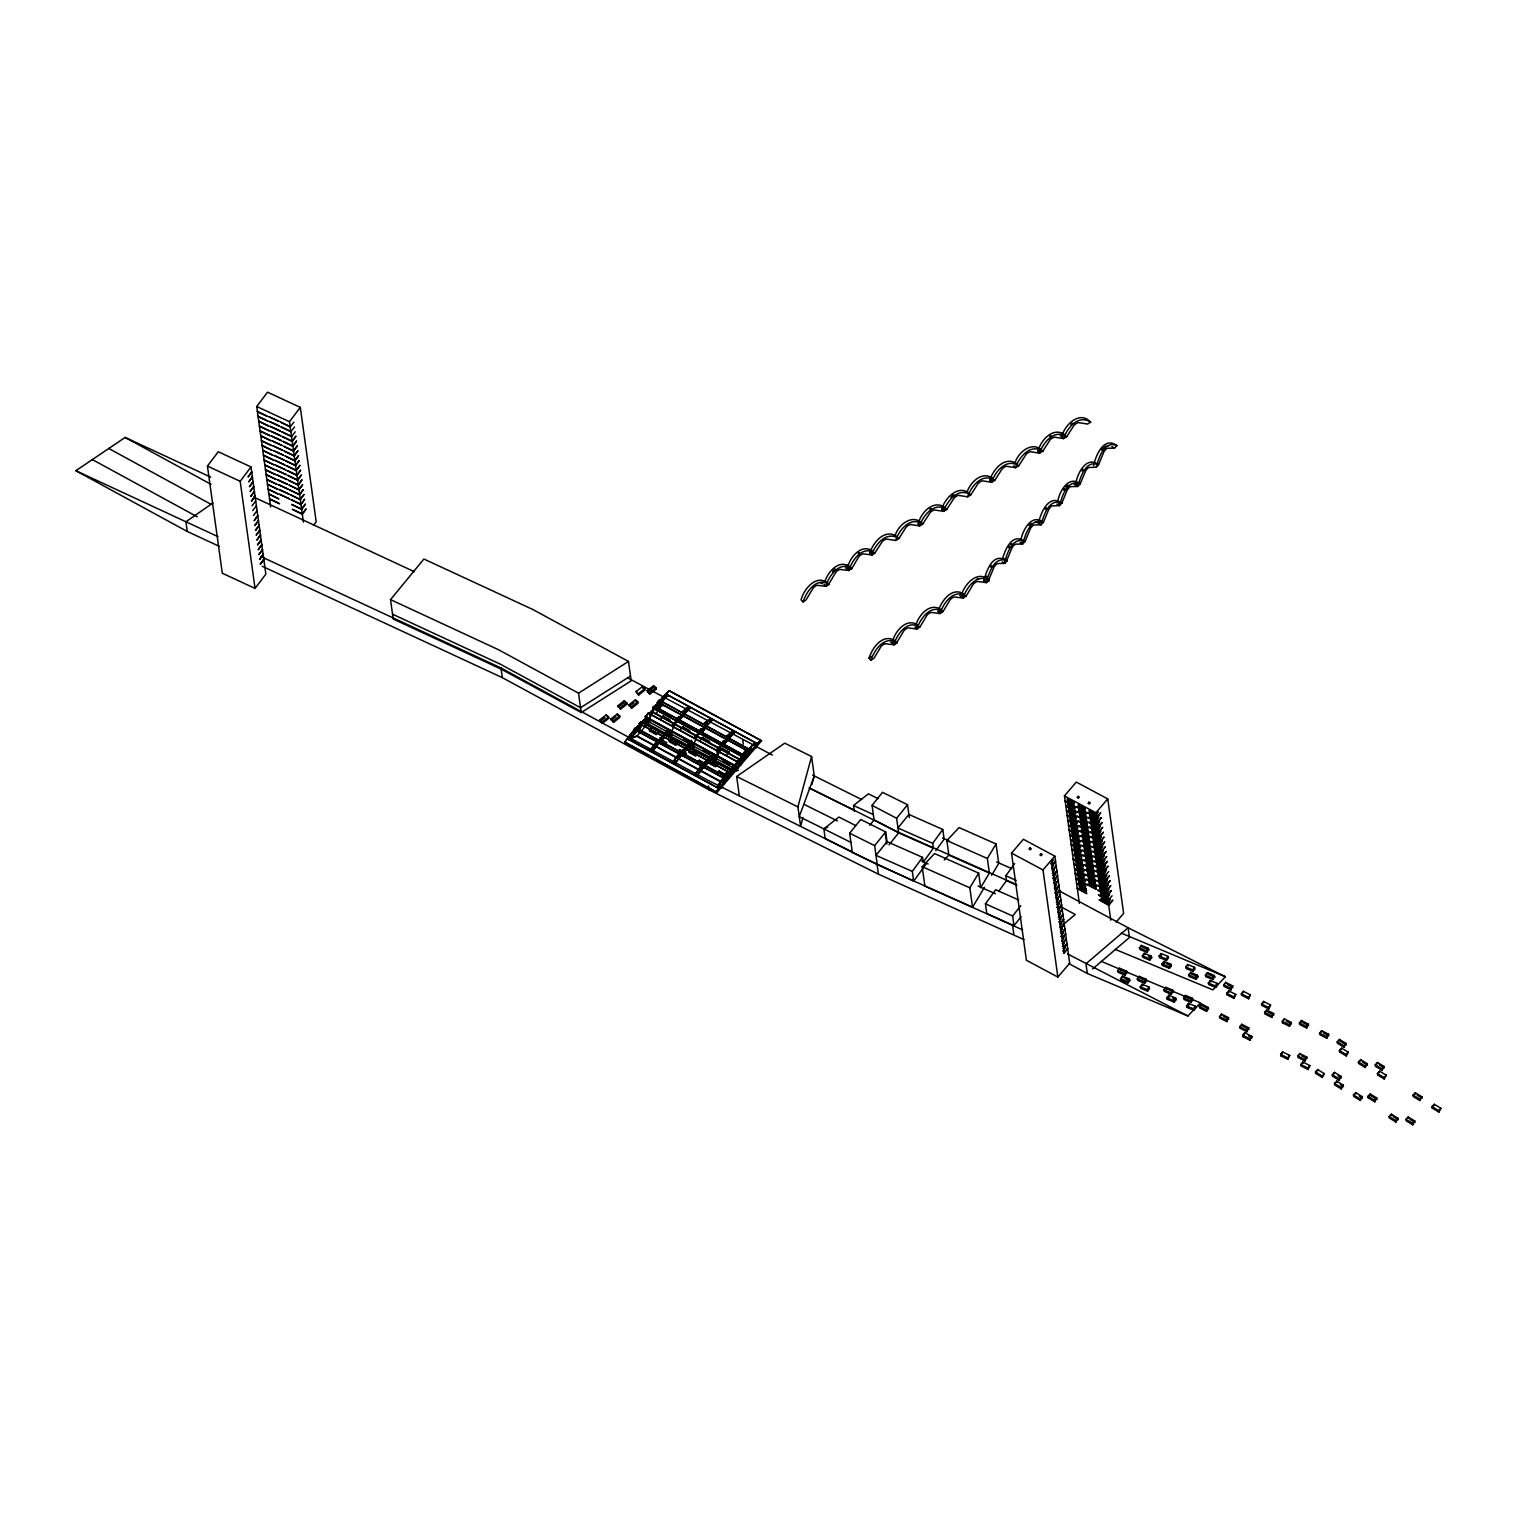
<?xml version="1.0" encoding="UTF-8"?>
<svg xmlns="http://www.w3.org/2000/svg" width="1517" height="1517" viewBox="0 0 1517 1517"><rect width="100%" height="100%" fill="white"/><g stroke="black" fill="none" stroke-linecap="round" stroke-linejoin="round"><path stroke-width="1.5" d="M802.986 817.568L800.616 826.329L797.904 806.911L811.576 756.528L784.744 743.159L736.655 776.495L739.348 795.913M850.961 842.428L799.25 816.62L814.269 775.927L811.576 756.528M811.879 784.687L814.269 775.927M1004.102 559.147L1007.023 560.911L1004.633 563.414L997.371 563.565A6.352 2.693 -58.7 0 0 994.109 566.96L988.648 580.082L986.259 582.585L977.346 581.466A6.352 3.243 -44.9 0 0 973.25 584.197L966.158 596.048L963.143 598.058L961.133 596.048C963.921 584.595 977.858 568.799 989.255 580.575L986.259 582.585L983.699 581.03C986.278 572.004 991.701 553.781 1004.463 559.356M1093.586 465.738C1095.577 455.688 1103.921 435.777 1116.91 445.619L1114.521 448.122L1107.258 448.274A6.352 2.693 -58.7 0 0 1103.997 451.668L1098.536 464.79L1096.146 467.293L1088.884 467.445A6.352 2.693 -58.7 0 0 1085.622 470.858L1080.161 483.98L1077.772 486.483L1070.509 486.635A6.352 2.693 -58.7 0 0 1067.247 490.029L1061.786 503.151C1049.024 497.595 1043.601 515.818 1041.022 524.825L1038.462 523.27C1040.472 513.22 1048.797 493.309 1061.786 503.151L1059.397 505.654L1052.134 505.806A6.352 2.693 -58.7 0 0 1048.873 509.2L1043.412 522.341L1041.022 524.825L1033.76 524.996A6.352 2.693 -58.7 0 0 1030.498 528.39L1025.037 541.512L1022.648 544.015L1015.385 544.167A6.352 2.693 -58.7 0 0 1012.123 547.561L1006.662 560.683L1004.273 563.186C1006.852 554.16 1012.275 535.956 1025.037 541.512L1021.737 542.138M1096.146 467.293C1098.725 458.267 1104.148 440.044 1116.91 445.619M983.699 581.03L986.846 576.081M1002.718 558.237C1005.164 549.913 1011.213 534.534 1022.477 539.957M1021.093 539.047C1023.065 529.528 1032.015 513.087 1043.412 522.341L1035.523 522.455M1057.842 500.686C1059.795 491.167 1068.764 474.726 1080.161 483.98L1074.055 484.473M1076.217 481.515C1078.17 471.996 1087.139 455.555 1098.536 464.79C1085.774 459.234 1080.351 477.457 1077.772 486.483L1075.212 484.928M649.693 715.474L651.4 711.132L719.399 748.109L718.394 747.559L716.669 751.863M652.139 712.042L649.181 719.399L649.674 722.888M719.115 748.45L716.214 756.111L714.716 757.817L710.828 758.329L642.544 721.713L647.74 721.409L649.238 719.703L652.462 712.004L651.419 711.151M720.423 748.658L717.219 756.661L720.423 748.658L742.723 760.775M739.215 766.085L741.415 760.567M739.31 766.237L741.718 760.226L742.78 761.079M740.827 765.118L742.439 761.117M803.081 601.946C806.323 591.535 816.677 576.612 829.078 584.348L826.082 586.377L817.208 585.278A6.352 3.224 -45.2 0 0 813.131 588.046L806.077 599.917L803.081 601.946L801.052 599.936C803.82 588.52 817.644 572.611 829.078 584.348M885.207 643.663A6.352 3.243 -44.9 0 0 881.112 646.394L874.001 658.245L870.986 660.255L868.994 658.245C872.275 647.816 882.723 632.968 895.106 640.762L892.091 642.772L890.688 642.127M870.986 660.255C874.266 649.826 884.714 634.978 897.116 642.772L894.101 644.782L885.207 643.663M989.255 580.575C976.872 572.781 966.424 587.629 963.143 598.058L954.25 596.94A6.352 3.243 -44.9 0 0 950.154 599.689L943.043 611.522L940.028 613.551L938.037 611.541C941.317 601.092 951.766 586.264 964.148 594.038L961.133 596.048L959.73 595.404M656.084 714.109L666.266 694.028L757.628 743.956M659.118 710.525L666.266 694.028M755.75 747.786L757.59 743.652M755.921 747.919L757.742 743.842L666.304 694.312M1090.704 422.162C1078.492 414.008 1067.096 427.889 1063.588 438.603L1061.71 436.517C1064.744 424.798 1079.725 410.064 1090.704 422.162L1087.575 424.058L1078.378 422.617A6.352 3.337 -41.7 0 0 1074.112 425.196L1066.716 436.706L1063.588 438.622L1054.372 437.161A6.352 3.337 -41.7 0 0 1050.124 439.74L1042.729 451.27L1039.6 453.166L1030.384 451.725A6.352 3.337 -41.7 0 0 1026.137 454.304L1018.741 465.814L1015.613 467.71L1006.397 466.269A6.352 3.337 -41.7 0 0 1002.149 468.848L994.754 480.377L991.625 482.273L982.409 480.832A6.352 3.337 -41.7 0 0 978.162 483.411L970.766 494.921C959.787 482.842 944.807 497.557 941.773 509.276L943.65 511.381C947.139 500.667 958.554 486.767 970.747 494.94L967.637 496.817L958.422 495.376A6.352 3.337 -41.7 0 0 954.174 497.955L946.779 509.484L943.65 511.381L934.434 509.94A6.352 3.337 -41.7 0 0 930.186 512.518L922.791 524.029L919.662 525.925L910.447 524.484A6.352 3.337 -41.7 0 0 906.199 527.063L898.804 538.592L895.675 540.488L886.459 539.047A6.352 3.337 -41.7 0 0 882.211 541.626L874.816 553.136L871.687 555.032L869.81 552.928C873.318 542.214 884.714 528.333 896.926 536.487M871.687 555.032C875.176 544.319 886.592 530.438 898.785 538.592M895.675 540.488C899.164 529.774 910.56 515.875 922.772 524.048C913.253 512.974 898.519 524.351 895.201 535.311M967.637 496.817C971.127 486.104 982.542 472.223 994.754 480.377L989.748 480.168C993.256 469.455 1004.652 455.574 1016.864 463.728M825.115 580.935C828.453 571.302 838.882 559.356 849.785 566.486L846.789 568.515L845.386 567.889M848.136 565.367C851.454 555.715 861.884 543.788 872.806 550.918L869.81 552.947L871.82 554.938L874.816 552.909C862.414 545.172 852.08 560.114 848.818 570.525L839.944 569.425A6.352 3.224 -45.3 0 0 835.867 572.193L828.794 584.064L825.798 586.093C829.059 575.683 839.413 560.759 851.814 568.496L858.887 556.606A6.352 3.224 -45.2 0 1 862.964 553.857L871.82 554.938M893.153 639.34C896.509 629.669 907.033 617.836 917.937 625.004M916.268 623.866C919.624 614.195 930.13 602.363 941.033 609.512M919.207 520.748C922.829 510.831 934.15 499.927 944.901 507.38L941.773 509.276L946.779 509.484C934.567 501.331 923.151 515.211 919.662 525.925L917.785 523.82L920.914 521.924M967.182 491.641C970.804 481.723 982.125 470.82 992.877 478.272L989.748 480.168L991.625 482.273C995.114 471.559 1006.529 457.66 1018.722 465.833M1015.157 462.533C1018.457 451.592 1033.191 440.214 1042.729 451.27L1037.723 451.061L1039.6 453.166C1043.089 442.452 1054.505 428.571 1066.698 436.725M1039.126 447.989C1042.767 438.072 1054.087 427.168 1064.839 434.62L1061.71 436.517L1060.25 435.834M632.722 731.801L634.808 733.204L632.741 731.801L624.682 742.249L717.029 792.443L761.572 740.789L669.225 690.595L660.976 699.28C666.153 702.143 658.245 697.118 657.923 702.238L748.241 751.332L751.275 748.355L748.241 751.332M724.424 778.43L634.106 729.336L724.424 778.43L723.097 781.179L725.903 776.704L635.585 727.629L624.682 742.249M633.784 732.654C647 716.062 627.393 741.718 635.149 730.189M641.35 724.462C636.419 736.466 617.969 744.885 636.893 735.859L724.083 783.227M641.388 724.747L629.688 739.936M655.401 708.268L656.785 705.822L649.295 713.938L663.631 697.384M652.063 747.35L654.149 748.753L652.082 747.35L649.997 750.953L652.007 752.053L652.727 750.915L650.698 749.815L652.765 751.199L662.284 739.044L660.255 737.945L659.554 739.101L661.583 740.201L659.554 739.101M650.736 750.1L656.425 741.472L655.079 744.221L657.126 745.34L655.097 744.24M656.121 744.79C669.338 728.198 649.712 753.835 657.487 742.325M663.669 736.579L654.149 748.753M676.753 720.158L678.099 717.408L680.128 718.508L678.573 719.779M677.72 720.404L679.104 717.958L671.576 725.771M678.383 756.604L682.859 751.484L678.44 756.926M685.02 748.469L683.636 750.934L685.229 749.967C696.815 732.749 689.97 741.718 683.598 750.631L685.191 749.663L681.892 751.237L683.92 752.337L681.835 750.934L682.593 750.081L684.66 751.484L674.344 764.189L672.278 762.804L675.046 763.051L673.017 761.932M686.006 748.715L674.344 764.189M686.044 749.019L684.66 751.484L682.593 750.081M699.034 731.99L701.157 728.672L703.224 730.075L701.157 728.672M699.072 732.294L701.195 728.975M700.058 732.54L701.442 730.094L693.933 738.191L701.48 730.379M695.374 774.372L701.082 765.744L694.634 775.225L696.663 776.325L697.365 775.168L695.336 774.068L697.403 775.471L708.325 760.851M700.759 769.043L702.143 766.578M708.363 761.155L698.806 773.025L696.72 771.622L698.806 773.025M721.371 744.126L723.495 740.808L725.562 742.211L723.495 740.808M721.409 744.43L723.533 741.111M722.376 744.676L723.761 742.23L716.233 750.043M728.615 771.888C723.154 774.372 731.365 778.354 726.472 775.187M728.653 772.172L726.529 775.49M745.738 757.647L756.262 745.207M990.525 567.13L991.549 565.405M1008.54 547.732L1009.563 546.006M1045.289 509.39L1046.313 507.664M1063.664 490.2L1064.687 488.474M1082.038 471.029L1083.062 469.303M972.549 907.223L969.856 887.805L978.636 873.109L934.567 853.578L922.203 866.7L924.896 886.099L972.549 907.223L984.457 887.293M978.636 873.109L980.646 887.673L989.387 873.052L987.358 858.489L996.043 843.964L959.066 827.58L946.855 840.551L948.865 855.095L944.257 859.987M991.606 875.328L998.755 863.363L996.043 843.964M912.324 871.422L922.526 857.352L887.028 841.632L875.992 855.341L912.324 871.422L913.67 881.13L852.364 852.611L849.672 833.212L860.708 819.483L885.681 831.923L887.123 842.314M932.69 843.376L942.778 829.458L908.873 814.439L897.969 827.998L932.69 843.376L933.353 848.231L923.208 862.206L922.526 857.352M913.67 881.13L926.128 863.969M935.818 850.62L944.143 839.166L942.778 829.458M1021.036 916.742L1014.001 925.73L986.79 913.537L985.443 903.829L995.664 889.758L1018.741 899.979M998.869 891.105L1006.492 880.618L1005.809 875.783L1014.645 863.609M207.431 466.079L218.258 451.744L251.007 466.952L265.873 574.09L255.046 588.425L222.297 573.217L207.431 466.079L240.179 481.287L255.046 588.425M270.652 506.962L256.714 406.518L267.542 392.182L300.309 407.371L316.2 521.829L313.488 525.413M240.179 481.287L251.007 466.952M251.689 471.806L248.086 477.021L251.746 472.185M303.419 522.151L289.482 421.707L300.309 407.371M252.353 476.66L248.75 481.875L252.41 477.04M253.036 481.496L249.433 486.729L253.092 481.894M253.699 486.35L250.096 491.584L253.756 486.748M254.382 491.205L250.779 496.438L254.439 491.603M255.046 496.059L251.443 501.293L255.103 496.457M255.728 500.913L252.069 505.749M256.392 505.768L252.751 510.603M257.075 510.622L253.415 515.458M257.757 515.477L254.135 520.71L257.795 515.856M258.421 520.331L254.818 525.546L258.478 520.71M259.104 525.185L255.482 530.4L259.142 525.565M259.767 530.021L256.164 535.254L259.824 530.419M260.45 534.875L256.828 540.109L260.488 535.273M261.114 539.73L257.511 544.963L261.171 540.128M261.796 544.584L258.174 549.818L261.834 544.982M262.46 549.438L258.857 554.672L262.517 549.837M263.143 554.293L259.521 559.526L263.181 554.672M263.806 559.147L260.203 564.381L263.863 559.526M1014.001 925.73L1012.654 916.021L1020.77 905.668M1117.574 970.747L1119.565 968.225L1126.467 971.07L1126.979 972.606L1124.988 975.128L1118.086 972.283L1117.574 970.747L1124.476 973.592L1124.988 975.128M1139.4 947.916L1141.391 945.394L1148.293 948.239L1148.805 949.756L1146.814 952.297L1139.912 949.452L1139.4 947.916L1146.302 950.761L1146.814 952.297M1120.494 978.655L1122.485 976.133L1129.388 978.977L1129.9 980.513L1127.889 983.035L1121.006 980.191L1120.494 978.655L1127.378 981.499L1127.889 983.035M1124.476 973.592L1126.467 971.07M1142.32 955.824L1144.311 953.302L1151.213 956.146L1151.725 957.663L1149.715 960.204L1142.832 957.36L1142.32 955.824L1149.203 958.668L1149.715 960.204M1146.302 950.761L1148.293 948.239M1127.378 981.499L1129.388 978.977M1149.203 958.668L1151.213 956.146M1137.276 978.882L1139.267 976.36L1146.169 979.205L1146.681 980.722L1144.69 983.263L1137.788 980.418L1137.276 978.882L1144.178 981.727L1144.69 983.263M1159.102 956.051L1161.093 953.51L1167.995 956.374L1168.507 957.891L1166.516 960.413L1159.614 957.568L1159.102 956.051L1166.004 958.896L1166.516 960.413M1159.614 957.568L1161.605 955.046L1161.093 953.51M1140.177 986.79L1142.168 984.268L1149.071 987.112L1149.583 988.629L1147.592 991.17L1140.689 988.326L1140.177 986.79L1147.08 989.634L1147.592 991.17M1144.178 981.727L1146.169 979.205M1162.003 963.959L1164.013 961.418L1170.896 964.262L1171.408 965.798L1169.417 968.32L1162.515 965.476L1162.003 963.959L1168.905 966.803L1169.417 968.32M1166.004 958.896L1167.995 956.374M1162.515 965.476L1164.525 962.954L1164.013 961.418M1147.08 989.634L1149.071 987.112M1168.905 966.803L1170.896 964.262M1163.861 989.861L1165.852 987.32L1172.755 990.184L1173.267 991.701L1171.276 994.242L1164.373 991.378L1163.861 989.861L1170.764 992.706L1171.276 994.242M1185.687 967.031L1187.678 964.49L1194.581 967.334L1195.093 968.87L1193.102 971.392L1186.199 968.548L1185.687 967.031L1192.59 969.875L1193.102 971.392M1166.782 997.769L1168.773 995.228L1175.675 998.091L1176.187 999.608L1174.196 1002.149L1167.294 999.286L1166.782 997.769L1173.684 1000.613L1174.196 1002.149M1170.764 992.706L1172.755 990.184M1167.294 999.286L1169.285 996.764L1168.773 995.228M1188.607 974.938L1190.598 972.397L1197.501 975.241L1198.013 976.777L1196.022 979.299L1189.119 976.455L1188.607 974.938L1195.51 977.782L1196.022 979.299M1192.59 969.875L1194.581 967.334M1173.684 1000.613L1175.675 998.091M1195.51 977.782L1197.501 975.241M1183.563 997.996L1185.554 995.455L1192.457 998.3L1192.969 999.836L1190.978 1002.358L1184.075 999.513L1183.563 997.996L1190.466 1000.841L1190.978 1002.358M1205.389 975.147L1207.38 972.625L1214.283 975.469L1214.795 977.005L1212.804 979.527L1205.901 976.683L1205.389 975.147L1212.292 977.991L1212.804 979.527M1186.484 1005.904L1188.475 1003.363L1195.377 1006.207L1195.889 1007.743L1193.879 1010.265L1186.996 1007.421L1186.484 1005.904L1193.367 1008.748L1193.879 1010.265M1190.466 1000.841L1192.457 998.3M1186.996 1007.421L1188.987 1004.899L1188.475 1003.363M1208.309 983.054L1210.301 980.532L1217.203 983.376L1217.715 984.912L1215.724 987.434L1208.821 984.59L1208.309 983.054L1215.212 985.898L1215.724 987.434M1212.292 977.991L1214.283 975.469M1193.367 1008.748L1195.377 1006.207M1215.212 985.898L1217.203 983.376M874.152 820.394L872.066 805.356L882.553 792.31L907.526 804.731L909.328 817.682M869.829 825.21L874.095 819.901L898.652 832.852L933.353 848.231M877.338 865.05L874.645 845.633L885.681 831.923M889.057 844.779L898.652 832.852L896.623 818.289L907.526 804.731M1199.34 1006.416L1201.35 1003.951L1208.404 1007.516L1206.603 1011.422L1199.53 1007.876L1199.34 1006.416L1206.394 1009.981L1206.603 1011.422M1223.669 984.855L1225.679 982.371L1232.752 985.936L1230.951 989.861L1223.878 986.297L1223.669 984.855L1230.742 988.42L1230.951 989.861M1206.394 1009.981L1208.404 1007.516M1226.722 993.351L1228.732 990.885L1235.805 994.45L1234.004 998.357L1226.931 994.811L1226.722 993.351L1233.795 996.916L1234.004 998.357M1230.742 988.42L1232.752 985.936M1233.795 996.916L1235.805 994.45M1219.516 1016.599L1221.526 1014.114L1228.599 1017.679L1226.798 1021.605L1219.725 1018.04L1219.516 1016.599L1226.589 1020.145L1226.798 1021.605M1241.342 993.749L1243.352 991.284L1250.425 994.849L1248.624 998.774L1241.551 995.209L1241.342 993.749L1248.415 997.314L1248.624 998.774M1241.551 995.209L1243.352 991.284M1226.589 1020.145L1228.599 1017.679M1248.415 997.314L1250.425 994.849M1239.711 1026.762L1241.721 1024.297L1248.775 1027.843L1246.974 1031.769L1239.901 1028.204L1239.711 1026.762L1246.784 1030.327L1246.974 1031.769M1261.537 1003.932L1263.547 1001.448L1270.601 1005.013L1268.8 1008.938L1261.727 1005.373L1261.537 1003.932L1268.61 1007.478L1268.8 1008.938M1242.764 1035.258L1244.774 1032.793L1251.847 1036.358L1250.027 1040.264L1242.973 1036.718L1242.764 1035.258L1249.837 1038.823L1250.027 1040.264M1246.784 1030.327L1248.775 1027.843M1242.973 1036.718L1244.774 1032.793M1264.59 1012.427L1266.6 1009.962L1273.673 1013.527L1271.853 1017.433L1264.799 1013.868L1264.59 1012.427L1271.663 1015.992L1271.853 1017.433M1268.61 1007.478L1270.601 1005.013M1249.837 1038.823L1251.847 1036.358M1271.663 1015.992L1273.673 1013.527M1282.263 1021.339L1284.273 1018.855L1291.346 1022.42L1289.526 1026.345L1282.472 1022.78L1282.263 1021.339L1289.336 1024.885L1289.526 1026.345M1282.472 1022.78L1284.273 1018.855M1289.336 1024.885L1291.346 1022.42M1299.386 1022.989L1301.396 1020.524L1308.469 1024.089L1306.668 1028.014L1299.595 1024.449L1299.386 1022.989L1306.459 1026.554L1306.668 1028.014M1280.632 1054.334L1282.623 1051.869L1289.697 1055.434L1287.895 1059.34L1280.822 1055.794L1280.632 1054.334L1287.686 1057.899L1287.895 1059.34M1280.822 1055.794L1282.623 1051.869M1306.459 1026.554L1308.469 1024.089M1287.686 1057.899L1289.697 1055.434M1297.756 1056.003L1299.766 1053.538L1306.839 1057.102L1305.018 1061.009L1297.964 1057.444L1297.756 1056.003L1304.829 1059.568L1305.018 1061.009M1319.581 1033.172L1321.591 1030.707L1328.664 1034.253L1326.844 1038.178L1319.79 1034.613L1319.581 1033.172L1326.654 1036.737L1326.844 1038.178M1300.809 1064.498L1302.819 1062.033L1309.892 1065.598L1308.071 1069.523L1301.017 1065.958L1300.809 1064.498L1307.882 1068.063L1308.071 1069.523M1304.829 1059.568L1306.839 1057.102M1326.654 1036.737L1328.664 1034.253M1307.882 1068.063L1309.892 1065.598M390.514 599.613L423.907 559.033L532.77 609.474L628.493 661.431L631.186 680.849L581.239 712.573L501.141 669.111L393.206 619.031L390.514 599.613L498.448 649.693L578.527 693.174L581.239 712.573M1096.033 814.25L1098.099 811.804L1096.241 815.71L1089.263 812.031L1089.054 810.571L1096.033 814.25L1096.241 815.71M1096.715 819.104L1098.763 816.658L1096.905 820.545L1089.927 816.886L1089.737 815.425L1096.715 819.104L1096.905 820.545M1097.379 823.959L1099.446 821.512L1097.587 825.4L1090.609 821.74L1090.401 820.28L1097.379 823.959L1097.587 825.4M1098.061 828.813L1100.109 826.367L1098.251 830.254L1091.273 826.575L1091.083 825.134L1098.061 828.813L1098.251 830.254M1098.725 833.667L1100.792 831.221L1098.934 835.108L1091.956 831.43L1091.747 829.989L1098.725 833.667L1098.934 835.108M1099.408 838.522L1101.456 836.076L1099.597 839.963L1092.619 836.284L1092.43 834.843L1099.408 838.522L1099.597 839.963M1100.072 843.376L1102.138 840.93L1100.28 844.817L1093.302 841.139L1093.093 839.697L1100.072 843.376L1100.28 844.817M1100.754 848.212L1102.802 845.784L1100.944 849.672L1093.966 845.993L1093.776 844.552L1100.754 848.212L1100.944 849.672M1101.418 853.066L1103.485 850.639L1101.626 854.526L1094.648 850.847L1094.44 849.406L1101.418 853.066L1101.626 854.526M1102.101 857.92L1104.148 855.474L1102.29 859.38L1095.312 855.702L1095.122 854.242L1102.101 857.92L1102.29 859.38M1102.764 862.775L1104.831 860.329L1102.973 864.235L1095.995 860.556L1095.786 859.096L1102.764 862.775L1102.973 864.235M1103.447 867.629L1105.495 865.183L1103.636 869.07L1096.658 865.411L1096.469 863.95L1103.447 867.629L1103.636 869.07M1104.111 872.484L1106.177 870.037L1104.319 873.925L1097.341 870.265L1097.132 868.805L1104.111 872.484L1104.319 873.925M1104.793 877.338L1106.841 874.892L1104.983 878.779L1098.005 875.1L1097.815 873.659L1104.793 877.338L1104.983 878.779M1105.457 882.192L1107.524 879.746L1105.665 883.634L1098.687 879.955L1098.479 878.514L1105.457 882.192L1105.665 883.634M1106.14 887.047L1108.187 884.601L1106.329 888.488L1099.351 884.809L1099.161 883.368L1106.14 887.047L1106.329 888.488M1106.803 891.901L1108.87 889.455L1107.012 893.342L1100.034 889.664L1099.825 888.222L1106.803 891.901L1107.012 893.342M1107.486 896.737L1109.534 894.309L1107.675 898.197L1100.697 894.518L1100.508 893.077L1107.486 896.737L1107.675 898.197M1108.15 901.591L1110.216 899.164L1108.358 903.051L1101.38 899.372L1101.171 897.931L1108.15 901.591L1108.358 903.051M1011.536 853.123L1023.387 839.28L1054.827 856.119L1069.694 963.257L1057.861 977.081L1026.402 960.261L1011.536 853.123L1042.994 869.943L1057.861 977.081M1079.364 903.355L1064.46 795.913L1076.293 782.07L1107.751 798.909L1123.623 913.367L1116.228 922.014M1042.994 869.943L1054.827 856.119M1110.804 920.193L1095.9 812.733L1107.751 798.909M1055.51 860.954L1051.546 866.017L1055.548 861.353M1056.173 865.809L1052.229 870.872L1056.23 866.207M1056.856 870.663L1052.893 875.726L1056.894 871.061M1057.52 875.518L1053.575 880.581L1057.577 875.916M1058.202 880.372L1054.258 885.435L1058.24 880.77M1058.866 885.226L1054.922 890.289L1058.923 885.606M1059.549 890.081L1055.604 895.144L1059.587 890.46M1060.212 894.935L1056.268 899.998L1060.269 895.314M1060.895 899.79L1056.951 904.834L1060.933 900.169M1061.559 904.644L1057.614 909.688L1061.616 905.023M1062.241 909.479L1058.297 914.542L1062.298 909.878M1062.905 914.334L1058.961 919.397L1062.962 914.732M1063.588 919.188L1059.643 924.251L1063.645 919.586M1064.251 924.043L1060.307 929.106L1064.308 924.441M1064.934 928.897L1060.99 933.96L1064.991 929.295M1065.598 933.751L1061.653 938.814L1065.655 934.131M1066.28 938.606L1062.336 943.669L1066.337 938.985M1066.944 943.46L1063 948.523L1067.001 943.839M1067.627 948.315L1063.682 953.359L1067.684 948.694M832.549 571.7L833.857 570.183A6.352 3.224 -45.2 0 1 835.184 568.951M719.703 787.304L717.674 786.204L719.741 787.607L730.834 774.466L728.236 774.884L729.62 772.437L746.08 754.347L729.658 772.722L639.34 723.647L640.781 721.637L641.862 722.49L640.781 721.637M645.256 716.498L734.588 765.327L645.294 716.801L648.214 713.066L737.565 761.913L648.214 713.066M652.67 707.946C655.344 709.785 650.49 707.396 654.168 706.22L744.525 755.618L654.168 706.22M657.923 702.238L659.364 700.228L749.72 749.626L659.364 700.228M634.144 729.639L635.585 727.629M639.34 723.647L640.838 721.921M645.294 716.801L648.252 713.369M652.727 708.23L654.206 706.524M637.197 726.662C642.431 728.748 635.376 727.724 637.936 725.809L640.003 727.212L637.936 725.809M656.52 704.419L654.434 708.022L656.52 704.419L658.587 705.822L656.558 704.703M637.235 726.965L646.318 717.351M661.014 699.584L669.225 690.595M628.91 737.395L647.038 716.517M661.981 699.83L657.563 705.253L662.019 700.114M667.594 696.284L665.508 694.881L667.594 696.284L668.295 695.127L666.02 697.251L663.934 695.848L665.963 696.948L656.216 707.339M648.214 719.153L646.716 720.859L642.487 721.409M722.604 787.513L718.887 788.593L627.564 738.95L636.837 736.276L650.091 720.651M658.359 732.218L658.15 730.777L656.254 734.645L649.352 730.891L651.248 727.022L651.457 728.463M660.957 718.47L663.062 716.043L669.964 719.798L670.173 721.258M690.652 707.567L680.166 718.811L678.137 717.693L678.839 716.555L680.868 717.655L678.839 716.555M657.961 742.704L659.857 738.836L660.066 740.277M684.319 711.966L679.9 717.389L684.338 712.25M670.533 731.289L669.054 732.995L664.863 733.849L670.078 733.545L671.557 731.839L674.8 724.14L673.738 723.287M671.519 731.535L671.993 735.024L670.514 736.731L669.49 736.181L670.988 734.475L670.476 730.985M672.903 740.125L678.08 742.951L677.871 741.491L675.975 745.359L669.073 741.604L670.969 737.736L671.178 739.196M680.678 729.184L682.783 726.776L689.685 730.53L689.894 731.971M679.578 749.55L677.682 753.418L679.578 749.55L686.499 753.304L684.584 757.173L684.395 755.713M677.378 756.054L679.464 757.476L677.378 756.073L672.315 763.089M674.458 759.789L676.487 760.889L674.458 759.789L678.801 753.892M706.638 724.102L702.219 729.525L706.657 724.386M692.871 743.425L691.373 745.131L687.182 745.985L692.397 745.681L693.876 743.975L697.118 736.257L696.056 735.423M692.624 750.839L697.801 753.665L697.611 752.204L695.696 756.092L688.794 752.337L690.69 748.469L690.899 749.91M693.838 743.671L694.331 747.16L692.833 748.867L691.828 748.317L693.307 746.611L692.814 743.121M700.418 739.917L702.504 737.49L709.425 741.244L709.615 742.685M697.213 762.691L699.318 760.264L706.22 764.018L706.41 765.478M704.172 763.07C709.463 766.123 700.645 762.425 706.505 761.25L707.567 762.084L705.974 763.051L707.358 760.605M704.21 763.373L713.293 753.759M730.966 732.559C738.286 729.62 715.967 744.013 732.502 731.289L734.569 732.692L723.23 744.032M728.956 736.238L724.538 741.661L728.994 736.522M712.345 761.572L717.522 764.378L717.332 762.937L715.436 766.806L708.515 763.051L710.411 759.183L710.62 760.624M711.511 758.917L715.702 758.064L711.511 758.917L734.152 770.996L738.039 770.484L646.678 720.575L642.772 721.068L710.79 758.026L714.678 757.514L715.171 761.003L713.654 756.964L709.747 757.476M715.19 755.561L713.711 757.267L709.463 757.817L710.487 758.367M720.139 750.631L722.244 748.203L729.146 751.958L729.336 753.418M714.147 760.453L715.626 758.747L715.133 755.238M727.041 754.385L729.146 751.958M716.934 773.405L719.039 770.977L725.941 774.732L724.045 778.619L723.837 777.159M745.795 752.944L747.862 754.347L745.795 752.944L743.463 754.764M753.247 744.392L748.715 749.076L755.561 742.553L753.228 744.373L755.314 745.795L753.285 744.695M729.829 773.917L730.891 774.77L721.144 785.161L719.115 784.061L723.4 777.861L716.972 787.361L719.001 788.461L627.621 738.532M745.833 753.228L743.501 755.068M717.674 786.204L716.972 787.361M723.059 780.895L727.515 775.756L723.097 781.179M751.294 748.355L746.876 753.797L751.332 748.658M741.453 760.87L756.869 744.525L754.821 743.406L756.888 744.809M950.931 497.311L952.297 495.869A6.352 3.337 -41.7 0 1 953.7 494.694M1070.888 424.532L1072.254 423.091M1068.935 963.655L1087.31 973.478L1187.906 1015.992L1200.44 1002.889L1101.418 961.437M1058.563 890.536L1128.117 927.759L1225.395 976.758L1212.879 989.861L1115.431 949.452M1337.217 1041.781L1339.454 1039.448L1346.11 1043.468L1344.081 1047.261L1337.425 1043.241L1337.217 1041.781L1343.872 1045.82L1344.081 1047.261M1315.467 1071.95L1317.704 1069.599L1324.36 1073.638L1322.331 1077.43L1315.675 1073.391L1315.467 1071.95L1322.122 1075.97L1322.331 1077.43M1315.675 1073.391L1317.704 1069.599M1339.397 1050.504L1341.635 1048.152L1348.291 1052.191L1346.262 1055.984L1339.606 1051.945L1339.397 1050.504L1346.053 1054.524L1346.262 1055.984M1343.872 1045.82L1346.11 1043.468M1339.606 1051.945L1341.635 1048.152M1322.122 1075.97L1324.36 1073.638M1346.053 1054.524L1348.291 1052.191M1332.286 1074.738L1334.524 1072.386L1341.18 1076.425L1339.151 1080.218L1332.495 1076.179L1332.286 1074.738L1338.942 1078.758L1339.151 1080.218M1332.495 1076.179L1334.524 1072.386M1334.467 1083.46L1336.705 1081.109L1343.36 1085.148L1341.331 1088.941L1334.676 1084.902L1334.467 1083.46L1341.123 1087.48L1341.331 1088.941M1338.942 1078.758L1341.18 1076.425M1358.398 1062.014L1360.635 1059.662L1367.291 1063.701L1365.262 1067.494L1358.606 1063.455L1358.398 1062.014L1365.053 1066.034L1365.262 1067.494M1341.123 1087.48L1343.36 1085.148M1365.053 1066.034L1367.291 1063.701M1375.236 1064.801L1377.474 1062.469L1384.13 1066.489L1382.082 1070.281L1375.426 1066.261L1375.236 1064.801L1381.892 1068.84L1382.082 1070.281M1353.467 1094.971L1355.705 1092.619L1362.361 1096.658L1360.332 1100.451L1353.676 1096.412L1353.467 1094.971L1360.123 1098.991L1360.332 1100.451M1377.417 1073.524L1379.655 1071.173L1386.31 1075.212L1384.263 1079.004L1377.607 1074.965L1377.417 1073.524L1384.073 1077.544L1384.263 1079.004M1381.892 1068.84L1384.13 1066.489M1377.607 1074.965L1379.655 1071.173M1360.123 1098.991L1362.361 1096.658M1384.073 1077.544L1386.31 1075.212M1367.936 1096.317L1370.173 1093.985L1376.829 1098.005L1374.781 1101.797L1368.125 1097.777L1367.936 1096.317L1374.592 1100.356L1374.781 1101.797M1368.125 1097.777L1370.173 1093.985M1374.592 1100.356L1376.829 1098.005M1389.117 1116.55L1391.354 1114.199L1398.01 1118.238L1395.981 1122.03L1389.325 1117.991L1389.117 1116.55L1395.773 1120.589L1395.981 1122.03M1413.048 1095.103L1415.285 1092.771L1421.941 1096.791L1419.912 1100.583L1413.256 1096.563L1413.048 1095.103L1419.703 1099.142L1419.912 1100.583M1395.773 1120.589L1398.01 1118.238M1419.703 1099.142L1421.941 1096.791M1405.937 1119.337L1408.174 1117.005L1414.83 1121.025L1412.801 1124.818L1406.145 1120.798L1405.937 1119.337L1412.592 1123.376L1412.801 1124.818M1412.592 1123.376L1414.83 1121.025M1432.048 1106.614L1434.286 1104.281L1440.941 1108.301L1438.912 1112.094L1432.257 1108.074L1432.048 1106.614L1438.704 1110.653L1438.912 1112.094M1432.257 1108.074L1434.286 1104.281M1438.704 1110.653L1440.941 1108.301M1038.462 523.27L1040.852 520.786M1092.581 968.984L1129.463 937.468L1128.117 927.759L1085.963 963.788L1087.31 973.478M1062.905 924.877L1075.231 914.467L1061.085 906.901M852.307 852.137L825.21 838.579L823.864 828.87L838.901 817.037L855.664 825.551M854.374 811.311L853.559 805.489L868.388 793.827L878.04 798.644M599.841 719.835L606.193 714.886L608.582 716.896L608.772 718.356L602.42 723.306L599.841 719.835L602.42 723.306M636.097 691.543L642.45 686.594L644.82 688.604L645.028 690.045L638.676 695.014L636.097 691.543L638.676 695.014M600.049 721.296L604.809 717.579M602.23 721.845L608.582 716.896M638.486 693.553L644.82 688.604M610.953 718.906L617.305 713.957L619.695 715.967L619.903 717.427L613.551 722.376L610.953 718.906L613.551 722.376M629.081 704.76L635.433 699.811L637.823 701.821L638.031 703.281L631.679 708.23L629.081 704.76L631.679 708.23M611.161 720.366L615.921 716.65M629.29 706.22L634.049 702.504M613.342 720.935L619.695 715.967M631.47 706.789L637.823 701.821M617.969 705.689L624.321 700.74L626.692 702.75L626.9 704.191L620.548 709.16L617.969 705.689L620.548 709.16M618.159 707.15L624.511 702.181L624.321 700.74M620.358 707.699L626.692 702.75M647.209 690.614L653.562 685.665L655.951 687.675L656.14 689.135L649.807 694.084L647.209 690.614L649.807 694.084M647.418 692.074L653.77 687.106L653.562 685.665M649.598 692.624L655.951 687.675M213.006 502.904L185.927 521.791L187.274 531.481L219.434 546.404M187.274 531.481L75.85 470.706L125.171 437.446L210.749 477.153M987.245 578.546L984.249 580.575L986.259 582.585C988.819 573.559 994.242 555.336 1007.023 560.911M868.994 658.245L871.991 656.235M578.527 693.174L628.493 661.431M630.522 675.994L580.556 707.718L500.477 664.256L392.524 614.176M656.823 706.126L655.192 706.789M656.254 707.643L665.963 696.948M638.941 726.359L640.572 725.695L638.998 726.662L640.383 724.197M687.846 707.017L689.913 708.42L687.846 707.017L681.683 712.364L683.276 711.397L685.362 712.819L683.276 711.397M686.31 708.287C691.828 710.468 683.2 707.927 687.884 707.32L688.623 706.448M689.894 708.117L678.535 719.475M679.142 718.243L677.511 718.925M662.872 737.527L661.279 738.495L662.664 736.029L661.317 738.798L662.91 737.831L660.255 737.945L662.284 739.044M660.293 738.248L668.637 729.487M700.854 731.611L712.933 719.399L700.892 731.896M730.947 732.54L733.28 730.72M734.531 732.389L723.192 743.747M723.799 742.515L722.168 743.178M705.936 762.767L707.51 761.799M869.81 552.928L872.939 551.031M1037.723 451.061L1040.852 449.165M1104.698 446.719L1105.874 446.131M823.864 828.87L827.751 827.144M718.944 788.157L722.661 787.095M1058.487 503.777L1061.786 503.151M643.815 721.637L647.702 721.125L648.176 724.595L646.678 720.556L648.157 718.849L648.65 722.339M665.11 733.204L669.016 732.692L669.49 736.181M666.134 733.754L670.021 733.261L670.514 736.731M687.429 745.34L691.335 744.828L691.828 748.317M688.453 745.89L692.359 745.378L692.833 748.867M736.997 769.65L733.09 770.162L728.274 775.187L729.62 772.437L639.302 723.344M738.002 770.2L734.114 770.712L711.795 758.576M976.815 579.096L978.655 578.982M1107.372 445.77L1109.022 445.751M961.133 596.048L966.158 596.048C953.757 588.274 943.309 603.102 940.028 613.551L931.135 612.413A6.352 3.243 -44.9 0 0 927.039 615.162L919.947 627.014L916.932 629.024L908.019 627.905A6.352 3.243 -44.9 0 0 903.942 630.636L896.831 642.487L893.816 644.497C897.097 634.068 907.545 619.22 919.947 627.014L914.922 627.014L916.932 629.024C920.212 618.595 930.661 603.747 943.043 611.522L938.037 611.541M820.507 583.059L822.65 583.742M1225.395 976.758L1121.272 933.088M1148.805 949.756L1141.903 946.911L1141.391 945.394M1214.795 977.005L1207.892 974.142L1207.38 972.625M1148.274 956.241L1151.725 957.663M1166.251 963.655L1171.408 965.798M1198.013 976.777L1191.11 973.933L1190.598 972.397M1126.979 972.606L1120.077 969.761L1119.565 968.225M1141.505 978.598L1146.681 980.722M1192.969 999.836L1186.066 996.991L1185.554 995.455M1124.723 978.37L1129.9 980.513M1172.736 998.186L1176.187 999.608M1080.161 483.98C1067.399 478.405 1061.976 496.628 1059.397 505.654L1056.837 504.099M1043.412 522.341C1030.65 516.766 1025.227 534.989 1022.648 544.015L1020.088 542.46M942.569 838.029L949.054 840.892M996.593 861.959L1011.706 868.653M946.855 840.551L987.358 858.489M1005.809 875.783L1016.2 880.391M1016.333 884.525L898.576 832.359L809.035 787.854L854.299 810.306M948.865 855.095L989.387 873.052M1006.492 880.618L1016.883 885.226M921.71 861.087L928.195 863.969M978.048 886.042L995.38 893.722M922.203 866.7L969.856 887.805M260.943 556.587L500.989 667.954L707.68 780.155L877.091 864.462L1022.648 929.902M262.289 566.296L502.336 677.644L709.027 789.845L878.438 874.171L1023.994 939.611M985.443 903.829L1012.654 916.021M853.559 805.489L873.337 814.572M256.714 406.518L289.482 421.707M257.397 411.354L267.447 416.379L257.435 411.752M290.145 426.561L280.152 421.916L290.202 426.941L293.862 422.105M258.061 416.208L268.111 421.233L258.118 416.606M290.828 431.416L280.816 426.77L290.866 431.795L294.526 426.96M258.743 421.062L268.793 426.087L258.781 421.461M291.492 436.27L281.498 431.624L291.548 436.649L295.208 431.814M259.407 425.917L269.457 430.942L259.464 426.315M260.09 430.771L270.14 435.796L260.128 431.15M260.753 435.626L270.803 440.651L260.81 436.005M261.436 440.48L271.486 445.505L261.474 440.859M262.1 445.334L272.15 450.359L262.157 445.714M262.782 450.189L272.832 455.214L262.839 450.568M263.446 455.043L273.496 460.068L263.503 455.422M264.129 459.879L274.179 464.904L264.186 460.277M264.792 464.733L274.842 469.758L264.849 465.131M265.475 469.587L275.525 474.612L265.532 469.986M266.139 474.442L276.189 479.467L266.196 474.84M266.821 479.296L276.871 484.321L266.878 479.694M267.485 484.151L277.535 489.176L267.542 484.53M268.168 489.005L278.218 494.03L268.225 489.384M268.831 493.859L278.881 498.884L268.888 494.239M269.514 498.714L279.564 503.739L269.571 499.093M253.604 497.045L414.463 571.738M75.85 470.706L218.088 536.696M628.266 678.194L772.418 755.106M812.676 775.13L861.694 799.554M804.503 804.579L837.403 820.944M736.655 776.495L797.904 806.911M849.672 833.212L874.645 845.633M1227.651 984.723L1232.961 987.396M1323.564 1033.039L1328.854 1035.713M1308.678 1025.53L1301.605 1021.984L1301.396 1020.524M1273.863 1014.968L1266.79 1011.403L1266.6 1009.962M1286.245 1021.206L1291.536 1023.861M1208.613 1008.957L1201.54 1005.392L1201.35 1003.951M1223.498 1016.466L1228.789 1019.14M1248.984 1029.303L1241.911 1025.739L1241.721 1024.297M1301.738 1055.87L1307.028 1058.544M1248.51 1036.016L1252.037 1037.799M1187.906 1015.992L1067.589 953.946M1042.729 451.27C1030.517 443.116 1019.121 456.996 1015.613 467.71L1013.735 465.624M872.066 805.356L896.623 818.289M1064.46 795.913L1095.9 812.733M1065.124 800.748L1074.776 806.285L1065.181 801.147M1065.806 805.603L1075.458 811.14L1065.844 806.001M1066.47 810.457L1076.122 815.994L1066.527 810.855M1067.153 815.312L1076.805 820.83L1067.191 815.71M1067.816 820.166L1077.468 825.684L1067.873 820.564M1068.499 825.02L1078.151 830.539L1068.537 825.4M1069.163 829.875L1078.815 835.393L1069.22 830.254M1069.845 834.729L1079.497 840.247L1069.883 835.108M1070.509 839.584L1080.161 845.102L1070.566 839.963M1071.192 844.438L1080.844 849.956L1071.23 844.817M1071.855 849.273L1081.507 854.811L1071.912 849.672M1072.538 854.128L1082.19 859.665L1072.595 854.526M1073.202 858.982L1082.854 864.519L1073.259 859.38M1104.66 875.821L1095.046 870.682L1104.698 876.2L1108.699 871.535M1073.884 863.837L1083.536 869.355L1073.941 864.235M1074.548 868.691L1084.2 874.209L1074.605 869.089M1075.231 873.545L1084.883 879.064L1075.288 873.925M1075.894 878.4L1085.546 883.918L1075.951 878.779M1076.577 883.254L1086.229 888.772L1076.634 883.634M1108.017 900.074L1098.422 894.935L1108.074 900.472L1112.075 895.788M1077.241 888.109L1086.893 893.627L1077.298 888.488M669.281 690.899L761.572 740.789M657.885 701.954L748.203 751.029M656.69 702.599L662.929 705.974M665.129 713.9L671.348 717.294M681.721 722.926L694.179 729.696M700.418 733.09L710.79 738.722L700.551 733.261M714.943 740.979L727.402 747.748M731.554 750.005L746.08 757.893M659.042 710.696L671.5 717.465M677.72 720.84L696.417 731.004M715.095 741.149L721.315 744.544M731.687 750.175L746.231 758.083M651.115 711.492L719.153 748.734M720.12 749L742.477 761.42M648.176 718.849L738.514 768.228M683.598 739.234L688.775 742.041M703.319 749.948L710.221 753.702M723.04 760.681L729.942 764.435M733.849 771.338L732.806 770.503M733.602 771.774L709.804 759.145L730.094 770.162M649.143 729.449L656.046 733.204M668.864 740.163L675.786 743.918M688.585 750.877L695.507 754.632M708.325 761.591L715.228 765.345M640.534 725.391L639.529 724.842L640.572 725.695M662.91 737.831L661.848 736.978M707.567 762.084L706.505 761.25M661.583 739.765L666.759 742.59L664.863 746.459L664.674 744.999M702.959 763.601L699.318 760.264M726.15 776.192L719.229 772.437L719.039 770.977M635.623 727.913L725.941 777.007M657.752 741.244L662.948 744.07M636.837 736.276L724.007 783.663M629.764 735.233L631.831 736.617L629.802 735.517M624.644 741.946L717.029 792.443M125.171 437.446L211.091 484.378M108.807 448.501L211.375 504.497M92.366 459.575L197.305 516.823M1346.319 1044.929L1339.663 1040.89L1339.454 1039.448M1379.332 1064.915L1384.319 1067.949M1362.513 1062.128L1367.5 1065.143M1417.162 1095.217L1422.15 1098.251M1338.051 1075.856L1341.388 1077.866M1370.363 1095.426L1377.019 1099.465M1410.052 1119.451L1415.039 1122.485M1340.232 1084.579L1343.569 1086.589M1359.232 1096.089L1362.569 1098.099M1393.213 1116.664L1398.219 1119.679M1111.961 446.567L1114.521 448.122M1002.073 561.859L1004.633 563.414M986.088 578.527L988.648 580.082M653.77 687.106L656.14 689.135M624.511 702.181L626.9 704.191M608.772 718.356L606.193 714.886M824.053 584.367L826.082 586.377M894.821 640.477L897.116 642.772M891.806 642.487L894.101 644.782M1210.301 980.532L1210.813 982.049M1187.678 964.49L1188.19 966.026M1165.852 987.32L1166.364 988.856M1144.311 953.302L1144.823 954.819M1142.168 984.268L1142.699 985.785M1139.267 976.36L1139.779 977.877M1122.485 976.133L1122.997 977.65M1415.285 1092.771L1415.494 1094.212M1408.174 1117.005L1408.383 1118.446M1391.354 1114.199L1391.563 1115.659M1377.474 1062.469L1377.664 1063.91M1360.635 1059.662L1360.844 1061.123M1355.705 1092.619L1355.914 1094.06M1336.705 1081.109L1336.913 1082.55M1321.591 1030.707L1321.781 1032.148M1302.819 1062.033L1303.008 1063.493M1299.766 1053.538L1299.955 1054.979M1263.547 1001.448L1263.737 1002.908M1228.732 990.885L1228.941 992.327M1225.679 982.371L1225.888 983.831M1221.526 1014.114L1221.735 1015.575M1012.446 924.441L1013.792 934.15M885.075 831.657L886.8 844.135M877.091 864.462L878.438 874.171M742.742 740.334L743.292 744.202M735.309 731.82L734.569 732.673L732.502 731.289M727.951 740.315L724.197 744.297M728.046 772.324L728.236 773.765M722.244 748.203L722.433 749.663M721.144 785.161L719.115 784.061M716.157 755.807L716.65 759.296M706.107 725.903L694.919 738.457M709.387 761.705L705.614 765.687M702.504 737.49L702.712 738.931M708.496 785.977L709.027 789.845M704.116 766.445L704.324 767.886M691.98 742.173L680.792 754.707M683.295 716.043L679.54 720.025M682.783 726.776L682.991 728.217M661.45 701.65L650.262 714.185M663.062 716.043L663.27 717.503M664.73 737.433L660.976 741.415M647.323 717.901L636.154 730.454M642.45 686.594L642.639 688.035M635.433 699.811L635.642 701.252M617.305 713.957L617.514 715.417M500.989 667.954L502.336 677.644M1049.65 436.479A6.352 3.337 -41.7 0 1 1051.016 435.644M929.712 509.238A6.352 3.337 -41.7 0 1 931.078 508.423M858.205 553.383A6.352 3.224 -45.3 0 1 859.513 552.491M1101.437 450.113A6.352 2.693 -58.7 0 1 1103.542 447.572M1065.749 487.033A6.352 2.693 -58.7 0 1 1067.949 485.08M1029 525.394A6.352 2.693 -58.7 0 1 1031.2 523.441M1010.625 544.565A6.352 2.693 -58.7 0 1 1011.687 543.484M295.834 436.27L292.174 441.125L282.162 436.479L292.231 441.504L295.834 436.27M296.498 441.125L292.838 445.96L282.845 441.333L292.895 446.358L296.498 441.125M297.18 445.979L293.521 450.814L283.508 446.188L293.577 451.213L297.18 445.979M297.844 450.833L294.184 455.669L284.191 451.042L294.241 456.067L297.844 450.833M298.527 455.688L294.867 460.523L284.855 455.896L294.924 460.921L298.527 455.688M299.19 460.542L295.531 465.378L285.537 460.732L295.587 465.776L299.19 460.542M299.873 465.397L296.213 470.232L286.201 465.586L296.27 470.611L299.873 465.397M300.537 470.251L296.877 475.086L286.884 470.441L296.934 475.466L300.537 470.251M301.219 475.105L297.56 479.941L287.566 475.295L297.616 480.32L301.219 475.105M301.883 479.941L298.223 484.795L288.23 480.149L298.28 485.175L301.883 479.941M302.566 484.795L298.906 489.65L288.913 485.004L298.963 490.029L302.566 484.795M303.229 489.65L299.57 494.485L289.576 489.858L299.626 494.883L303.229 489.65M303.912 494.504L300.252 499.34L290.259 494.713L300.309 499.738L303.912 494.504M304.576 499.358L300.916 504.194L290.923 499.567L300.973 504.592L304.576 499.358M305.258 504.213L301.599 509.048L291.605 504.421L301.655 509.447L305.258 504.213M305.922 509.067L302.262 513.903L292.269 509.257L302.319 514.301L305.922 509.067M1029.929 847.965L1028.981 849.084L1030.308 849.804L1031.257 848.686L1029.929 847.965M1078.056 796.368L1077.089 797.487L1078.416 798.207L1079.383 797.089L1078.056 796.368M1040.871 853.824L1039.903 854.943L1041.231 855.645L1042.198 854.526L1040.871 853.824M1088.978 802.209L1088.011 803.327L1089.339 804.048L1090.306 802.929L1088.978 802.209M1100.565 812.903L1096.563 817.587L1086.968 812.448L1096.62 817.966L1100.565 812.903M1101.247 817.758L1097.246 822.442L1087.651 817.303L1097.303 822.821L1101.247 817.758M1101.911 822.612L1097.91 827.296L1088.315 822.157L1097.967 827.675L1101.911 822.612M1102.594 827.467L1098.592 832.15L1088.997 827.012L1098.649 832.53L1102.594 827.467M1103.257 832.321L1099.275 836.986L1089.661 831.866L1099.313 837.384L1103.257 832.321M1103.94 837.175L1099.939 841.84L1090.344 836.72L1099.996 842.238L1103.94 837.175M1104.604 842.03L1100.621 846.695L1091.007 841.556L1100.659 847.093L1104.604 842.03M1105.286 846.884L1101.285 851.549L1091.69 846.41L1101.342 851.947L1105.286 846.884M1105.95 851.739L1101.968 856.403L1092.354 851.265L1102.006 856.783L1105.95 851.739M1106.633 856.593L1102.631 861.258L1093.036 856.119L1102.688 861.637L1106.633 856.593M1107.296 861.428L1103.314 866.112L1093.7 860.973L1103.352 866.491L1107.296 861.428M1107.979 866.283L1103.978 870.967L1094.383 865.828L1104.035 871.346L1107.979 866.283M1109.325 875.992L1105.324 880.675L1095.729 875.537L1105.381 881.055L1109.325 875.992M1110.008 880.846L1106.007 885.511L1096.393 880.391L1106.045 885.909L1110.008 880.846M1110.672 885.7L1106.67 890.365L1097.075 885.245L1106.727 890.763L1110.672 885.7M1111.354 890.555L1107.353 895.22L1097.739 890.081L1107.391 895.618L1111.354 890.555M1112.701 900.264L1108.699 904.928L1099.104 899.79L1108.737 905.308L1112.701 900.264M642.355 725.012L638.695 729.582L642.355 725.012M660.938 703.604L657.259 708.192L660.938 703.604M669.623 729.734L658.511 742.875L669.623 729.734M683.731 713.483L672.638 726.624L683.731 713.483M708.591 720.12L705.614 723.552C713.237 724.69 695.469 726.207 710.203 719.437C709.235 716.422 710.866 724.481 708.591 720.12M687.011 749.265L683.333 753.854L687.011 749.265M705.595 727.876L701.916 732.446L705.595 727.876M705.177 763.62L700.759 769.043L705.177 763.62M714.26 754.006L703.167 767.147L714.26 754.006M728.388 737.755L717.276 750.877L728.388 737.755M727.591 771.319L723.912 775.908L727.591 771.319M746.174 749.929L742.496 754.518L746.174 749.929M747.179 750.479L724.936 776.457L747.179 750.479M760.567 740.239L716.024 791.893L760.567 740.239M1052.969 859.968L1051.072 863.837L1052.969 859.968M1053.632 864.823L1051.736 868.691L1053.632 864.823M1054.315 869.677L1052.419 873.545L1054.315 869.677M1054.979 874.532L1053.082 878.4L1054.979 874.532M1055.661 879.386L1053.765 883.254L1055.661 879.386M1056.325 884.221L1054.429 888.09L1056.325 884.221M1057.008 889.076L1055.111 892.944L1057.008 889.076M1057.671 893.93L1055.775 897.799L1057.671 893.93M1058.354 898.785L1056.458 902.653L1058.354 898.785M1059.018 903.639L1057.121 907.507L1059.018 903.639M1059.7 908.493L1057.804 912.362L1059.7 908.493M1060.364 913.348L1058.468 917.216L1060.364 913.348M1061.047 918.202L1059.15 922.071L1061.047 918.202M1061.71 923.057L1059.814 926.925L1061.71 923.057M1062.393 927.911L1060.497 931.779L1062.393 927.911M1063.057 932.746L1061.16 936.615L1063.057 932.746M1063.739 937.601L1061.843 941.469L1063.739 937.601M1064.403 942.455L1062.507 946.324L1064.403 942.455M1065.086 947.31L1063.189 951.178L1065.086 947.31M851.814 568.496L848.818 570.525L846.789 568.515L851.814 568.496M278.768 421.271L268.774 416.644L278.768 421.271M279.431 426.125L269.438 421.498L279.431 426.125M280.114 430.98L270.121 426.353L280.114 430.98M280.797 435.834L270.785 431.207L280.797 435.834M281.46 440.689L271.467 436.043L281.46 440.689M282.143 445.543L272.131 440.897L282.143 445.543M282.807 450.397L272.813 445.751L282.807 450.397M283.489 455.252L273.477 450.606L283.489 455.252M284.153 460.106L274.16 455.46L284.153 460.106M284.836 464.96L274.824 460.315L284.836 464.96M285.499 469.796L275.506 465.169L285.499 469.796M286.182 474.65L276.17 470.023L286.182 474.65M286.846 479.505L276.853 474.878L286.846 479.505M287.528 484.359L277.516 479.732L287.528 484.359M288.192 489.214L278.199 484.568L288.192 489.214M288.875 494.068L278.863 489.422L288.875 494.068M289.538 498.922L279.545 494.277L289.538 498.922M1074.188 802.569L1067.209 798.89L1067.418 800.331L1074.377 804.01L1074.188 802.569M1085.11 808.409L1078.132 804.731L1078.34 806.172L1085.319 809.85L1085.11 808.409M1074.851 807.404L1067.873 803.745L1068.082 805.186L1075.06 808.864L1074.851 807.404M1085.774 813.264L1078.815 809.585L1079.004 811.026L1085.982 814.705L1085.774 813.264M1075.534 812.259L1068.556 808.599L1068.764 810.04L1075.724 813.719L1075.534 812.259M1086.456 818.118L1079.478 814.439L1079.687 815.881L1086.665 819.559L1086.456 818.118M1076.198 817.113L1069.22 813.453L1069.428 814.894L1076.406 818.573L1076.198 817.113M1087.12 822.972L1080.161 819.294L1080.351 820.735L1087.329 824.414L1087.12 822.972M1076.88 821.967L1069.902 818.289L1070.111 819.749L1077.07 823.428L1076.88 821.967M1087.803 827.808L1080.825 824.148L1081.033 825.589L1088.011 829.268L1087.803 827.808M1077.544 826.822L1070.566 823.143L1070.774 824.603L1077.753 828.263L1077.544 826.822M1088.466 832.662L1081.507 829.003L1081.697 830.444L1088.675 834.122L1088.466 832.662M1078.227 831.676L1071.249 827.998L1071.457 829.458L1078.416 833.117L1078.227 831.676M1089.149 837.517L1082.171 833.838L1082.38 835.298L1089.358 838.977L1089.149 837.517M1078.89 836.531L1071.912 832.852L1072.121 834.312L1079.099 837.972L1078.89 836.531M1089.832 842.371L1082.854 838.692L1083.043 840.153L1090.021 843.831L1089.832 842.371M1079.573 841.385L1072.595 837.706L1072.803 839.148L1079.763 842.826L1079.573 841.385M1090.495 847.226L1083.517 843.547L1083.726 845.007L1090.704 848.667L1090.495 847.226M1080.237 846.239L1073.259 842.561L1073.467 844.002L1080.445 847.681L1080.237 846.239M1091.178 852.08L1084.2 848.401L1084.39 849.861L1091.368 853.521L1091.178 852.08M1080.919 851.094L1073.941 847.415L1074.15 848.856L1081.109 852.535L1080.919 851.094M1091.842 856.934L1084.864 853.256L1085.072 854.697L1092.05 858.375L1091.842 856.934M1081.583 855.929L1074.624 852.27L1074.813 853.711L1081.792 857.389L1081.583 855.929M1092.524 861.789L1085.546 858.11L1085.736 859.551L1092.714 863.23L1092.524 861.789M1082.266 860.784L1075.288 857.124L1075.496 858.565L1082.474 862.244L1082.266 860.784M1093.188 866.643L1086.21 862.964L1086.419 864.406L1093.397 868.084L1093.188 866.643M1082.929 865.638L1075.97 861.978L1076.16 863.42L1083.138 867.098L1082.929 865.638M1093.871 871.498L1086.893 867.819L1087.082 869.26L1094.06 872.939L1093.871 871.498M1083.612 870.493L1076.634 866.814L1076.842 868.274L1083.821 871.953L1083.612 870.493M1094.534 876.333L1087.556 872.673L1087.765 874.114L1094.743 877.793L1094.534 876.333M1084.276 875.347L1077.317 871.668L1077.506 873.128L1084.484 876.788L1084.276 875.347M1095.217 881.187L1088.239 877.528L1088.429 878.969L1095.407 882.647L1095.217 881.187M1084.958 880.201L1077.98 876.523L1078.189 877.983L1085.167 881.642L1084.958 880.201M1095.881 886.042L1088.903 882.363L1089.111 883.823L1096.089 887.502L1095.881 886.042M1085.622 885.056L1078.663 881.377L1078.852 882.837L1085.831 886.497L1085.622 885.056M1086.305 889.91L1079.327 886.231L1079.535 887.673L1086.513 891.351L1086.305 889.91M1085.641 811.747L1076.046 806.608L1085.641 811.747M1086.324 816.582L1076.729 811.462L1086.324 816.582M1086.987 821.437L1077.392 816.317L1086.987 821.437M1087.67 826.291L1078.075 821.152L1087.67 826.291M1088.334 831.145L1078.739 826.007L1088.334 831.145M1089.016 836L1079.421 830.861L1089.016 836M1089.68 840.854L1080.085 835.715L1089.68 840.854M1090.363 845.709L1080.768 840.57L1090.363 845.709M1091.026 850.563L1081.431 845.424L1091.026 850.563M1091.709 855.417L1082.114 850.279L1091.709 855.417M1092.373 860.272L1082.778 855.133L1092.373 860.272M1093.055 865.107L1083.46 859.987L1093.055 865.107M1093.719 869.962L1084.124 864.842L1093.719 869.962M1094.402 874.816L1084.807 869.677L1094.402 874.816M1095.065 879.67L1085.47 874.532L1095.065 879.67M1095.748 884.525L1086.153 879.386L1095.748 884.525M1096.412 889.379L1086.817 884.24L1096.412 889.379M712.194 720.253L710.165 719.153L712.194 720.253M663.744 699.527L661.715 698.427L663.744 699.527M686.063 711.663L684.034 710.563L686.063 711.663M708.401 723.799L706.372 722.68L708.401 723.799M730.72 735.935L728.691 734.816L730.72 735.935M729.98 736.788L727.951 735.688L729.98 736.788M752.299 748.924L750.27 747.805L752.299 748.924M657.79 706.372L655.761 705.272L657.79 706.372M702.447 730.644L700.418 729.544L702.447 730.644M724.766 742.78L722.737 741.661L724.766 742.78M747.085 754.897L745.056 753.797L747.085 754.897M676.032 720.632L654.718 709.046L676.032 720.632M698.351 732.768L677.056 721.182L698.351 732.768M720.689 744.904L699.375 733.318L720.689 744.904M741.984 756.471L721.694 745.454L741.984 756.471M664.143 734.323L642.829 722.737L664.143 734.323M686.461 746.459L665.167 734.873L686.461 746.459M708.799 758.595L687.485 747.009L708.799 758.595M706.941 763.316L704.912 762.217L706.941 763.316M729.26 775.434L727.231 774.334L729.26 775.434M701.745 769.309L699.716 768.209L701.745 769.309M724.064 781.445L722.035 780.326L724.064 781.445M634.011 733.754L631.982 732.654L634.011 733.754M656.349 745.89L654.32 744.79L656.349 745.89M678.668 758.026L676.639 756.926L678.668 758.026M701.006 770.162L698.977 769.062L701.006 770.162M630.389 738.779L628.36 737.679L630.389 738.779"/></g></svg>
